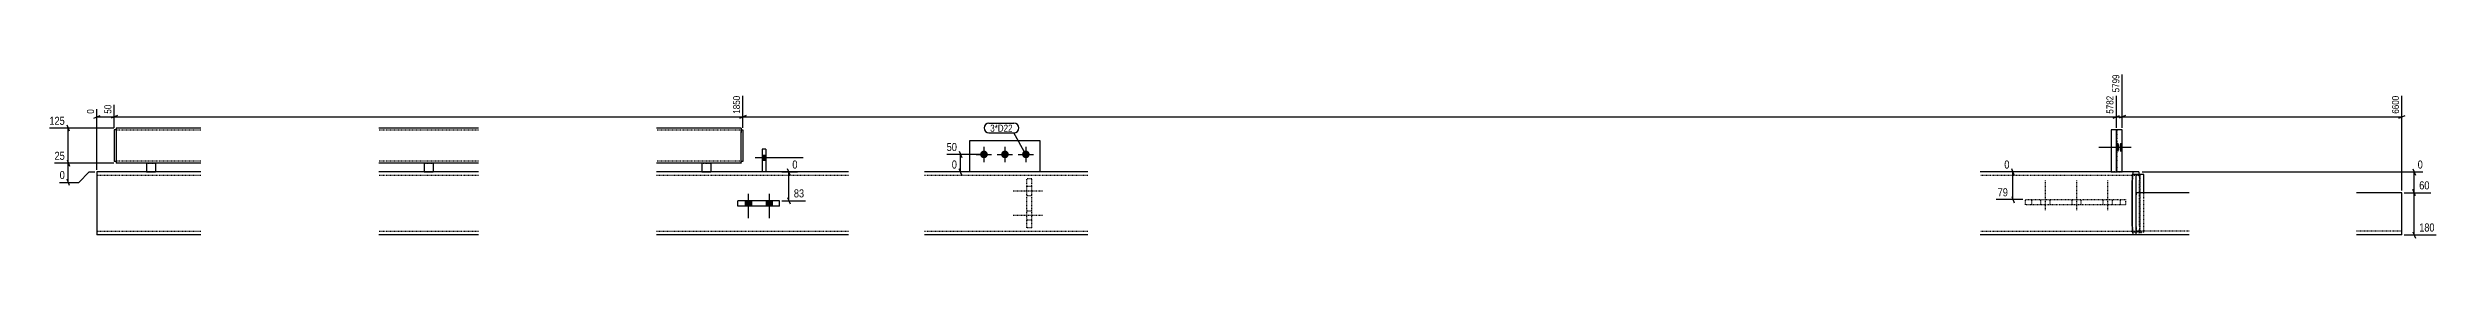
# Model space of a CAD drawing. Header units: millimetres. Extents: x 26 to 49553, y 9 to 1572.
# Drawn here: x 28324 to 35163, y 14 to 486 of the extents above; entities that cross this region are included whole.
import ezdxf

# ---------------------------------------------------------------- set-up
doc = ezdxf.new("R2010")
doc.units = ezdxf.units.MM
doc.linetypes.add('DXK_LINE_DOT2', pattern=[3.9198, 1.9599, -1.9599])
for name, color, linetype in [('MÅLSÆTNING', 7, 'Continuous'), ('STÅL', 7, 'Continuous'), ('TEKST', 7, 'Continuous')]:
    doc.layers.add(name, color=color, linetype=linetype)
doc.styles.add('Arial Narrow', font='ARIALN.TTF', dxfattribs={"height": 0.2})

msp = doc.modelspace()

# ---------------------------------------------------------------- hatches: boundary and pattern name
at = {"layer": 'STÅL', "linetype": 'Continuous'}
for points in [[(34247.7, 273.4), (34247.8, 276.1), (34248, 278.7), (34248.4, 281), (34249, 283.1), (34249.6, 284.7), (34250.3, 285.8), (34251.1, 286.3), (34251.9, 286.3), (34252.7, 285.8), (34253.4, 284.7), (34254.1, 283.1), (34254.6, 281), (34255, 278.7), (34255.3, 276.1), (34255.3, 273.4), (34255.3, 270.7), (34255, 268.1), (34254.6, 265.8), (34254.1, 263.7), (34253.4, 262.1), (34252.7, 261), (34251.9, 260.5), (34251.1, 260.5), (34250.3, 261), (34249.6, 262.1), (34249, 263.7), (34248.4, 265.8), (34248, 268.1), (34247.8, 270.7)], [(34256.3, 273.4), (34256.4, 276.1), (34256.6, 278.7), (34257, 281), (34257.5, 283.1), (34258.2, 284.7), (34258.9, 285.8), (34259.7, 286.3), (34260.4, 286.3), (34261.2, 285.8), (34261.9, 284.7), (34262.6, 283.1), (34263.1, 281), (34263.5, 278.7), (34263.7, 276.1), (34263.8, 273.4), (34263.7, 270.7), (34263.5, 268.1), (34263.1, 265.8), (34262.6, 263.7), (34261.9, 262.1), (34261.2, 261), (34260.4, 260.5), (34259.7, 260.5), (34258.9, 261), (34258.2, 262.1), (34257.5, 263.7), (34257, 265.8), (34256.6, 268.1), (34256.4, 270.7)], [(30380, 236.4), (30380, 250.4), (30370, 250.4), (30370, 236.4)], [(30380, 236.4), (30380, 250.4), (30370, 250.4), (30370, 236.4)], [(31005, 264.4, -1), (31005, 242.4, -1)], [(31065, 264.4, -1), (31065, 242.4, -1)], [(31125, 264.4, -1), (31125, 242.4, -1)], [(30339, 120.9), (30321, 120.9), (30321, 105.9), (30339, 105.9)], [(30399, 120.9), (30381, 120.9), (30381, 105.9), (30399, 105.9)]]:
    msp.add_hatch(color=96, dxfattribs=at).paths.add_polyline_path(points)

# ---------------------------------------------------------------- linework, layer by layer
at = {"layer": 'MÅLSÆTNING', "color": 7, "linetype": 'Continuous'}
for p, q in [((34264.3, 329.4), (34264.3, 481.9)), ((30315, 329.4), (30315, 421)), ((34247.3, 329.4), (34247.3, 421)), ((35065, 149.8), (35065, 421)), ((28456, 357.2), (28474, 364.4)), ((28465, 209.4), (28465, 382.6)), ((28465, 360.8), (28515, 360.8)), ((28524, 364.4), (28506, 357.2)), ((28524, 364.4), (28506, 357.2)), ((28515, 329.4), (28515, 395.4)), ((28515, 329.4), (28515, 395.4)), ((28515, 360.8), (30315, 360.8)), ((30306, 357.2), (30324, 364.4)), ((34238.3, 357.2), (34256.3, 364.4)), ((34273.3, 364.4), (34255.3, 357.2)), ((34264.3, 360.8), (35065, 360.8)), ((35056, 357.2), (35074, 364.4)), ((28514, 328.4), (28329.2, 328.4)), ((28386.9, 319.4), (28379.7, 337.4)), ((28514, 228.4), (28343.9, 228.4)), ((28379.7, 237.4), (28386.9, 219.4)), ((28383.3, 173.4), (28383.3, 228.4)), ((30449.7, 194.4), (30442.5, 212.4)), ((30999, 253.4), (30898.3, 253.4)), ((30934.2, 262.4), (30941.4, 244.4)), ((30941.4, 194.4), (30934.2, 212.4)), ((30937.8, 203.4), (30937.8, 253.4)), ((33954.9, 194.4), (33947.7, 212.4)), ((35096.3, 212.4), (35103.5, 194.4)), ((28358.5, 173.4), (28413.3, 173.4)), ((28386.9, 164.4), (28379.7, 182.4)), ((28413.3, 173.4), (28443.3, 203.4)), ((28443.3, 203.4), (28459, 203.4)), ((30426.4, 203.4), (30471, 203.4)), ((30446.1, 120.9), (30446.1, 203.4)), ((30959, 203.4), (30912.9, 203.4)), ((33989.9, 203.4), (33926.5, 203.4)), ((33951.3, 124.1), (33951.3, 203.4)), ((34320.8, 203.4), (35124.8, 203.4)), ((35071, 143.8), (35148.1, 143.8)), ((35071, 143.8), (35148.1, 143.8)), ((35103.5, 134.8), (35096.3, 152.8)), ((35103.5, 134.8), (35096.3, 152.8)), ((35099.9, 143.8), (35099.9, 203.4)), ((35099.9, 23.4), (35099.9, 143.8)), ((30426, 120.9), (30494.3, 120.9)), ((30442.5, 129.9), (30449.7, 111.9)), ((33979.8, 124.1), (33903.1, 124.1)), ((33947.7, 133.1), (33954.9, 115.1)), ((35071, 23.4), (35162.8, 23.4)), ((35096.3, 32.4), (35103.5, 14.4))]:
    msp.add_line(p, q, dxfattribs=at)
at = {"layer": 'STÅL', "color": 2, "linetype": 'Continuous'}
for p, q in [((28520, 323.4), (28515, 323.4)), ((28515, 323.4), (28515, 233.4)), ((28762.5, 328.4), (28520, 328.4)), ((28520, 328.4), (28520, 228.4)), ((29557.5, 328.4), (29272.5, 328.4)), ((30310, 328.4), (30067.5, 328.4)), ((30310, 328.4), (30310, 327.5)), ((30310, 327.5), (30310, 316.4)), ((30310, 323.4), (30315, 323.4)), ((30310, 228.4), (30310, 316.4)), ((30315, 323.4), (30315, 233.4)), ((30965, 203.4), (30965, 293.4)), ((30965, 293.4), (31165, 293.4)), ((31165, 293.4), (31165, 203.4)), ((34264.3, 323.4), (34232.4, 323.4)), ((34232.4, 323.4), (34232.4, 203.4)), ((34247.3, 203.4), (34247.3, 323.4)), ((34264.3, 203.4), (34264.3, 323.4)), ((28520, 233.4), (28515, 233.4)), ((28762.5, 228.4), (28520, 228.4)), ((28607.5, 228.4), (28607.5, 203.4)), ((28632.5, 228.4), (28632.5, 203.4)), ((29557.5, 228.4), (29272.5, 228.4)), ((29402.5, 228.4), (29402.5, 203.4)), ((29427.5, 228.4), (29427.5, 203.4)), ((30310, 228.4), (30067.5, 228.4)), ((30197.5, 228.4), (30197.5, 203.4)), ((30222.5, 228.4), (30222.5, 203.4)), ((30315, 233.4), (30310, 233.4)), ((30380, 268.4), (30370, 268.4)), ((30370, 268.4), (30370, 203.4)), ((30380, 268.4), (30380, 203.4)), ((28465, 203.4), (28465, 178.4)), ((28762.5, 203.4), (28465, 203.4)), ((28465, 178.4), (28465, 48.4)), ((28607.5, 203.4), (28632.5, 203.4)), ((29557.5, 203.4), (29272.5, 203.4)), ((29402.5, 203.4), (29427.5, 203.4)), ((30370, 203.4), (30067.5, 203.4)), ((30197.5, 203.4), (30222.5, 203.4)), ((30380, 203.4), (30370, 203.4)), ((30617.5, 203.4), (30380, 203.4)), ((31302.5, 203.4), (30835, 203.4)), ((34232.4, 203.4), (33857.3, 203.4)), ((34232.4, 203.4), (34247.3, 203.4)), ((34247.9, 203.4), (34247.3, 203.4)), ((34311.7, 203.4), (34247.9, 203.4)), ((34292.9, 188), (34292.7, 178.4)), ((34292.7, 48.4), (34292.7, 178.4)), ((34293.6, 196.1), (34292.9, 188)), ((34294.6, 201.5), (34293.6, 196.1)), ((34325.6, 195.9), (34293.7, 195.9)), ((34293.7, 30.9), (34293.7, 195.9)), ((34295.8, 203.4), (34294.6, 201.5)), ((34455.6, 143.8), (34302.8, 143.8)), ((34302.8, 143.8), (34302.8, 23.8)), ((34303.6, 143.8), (34303.6, 195.9)), ((34312.9, 201.5), (34311.7, 203.4)), ((34313.9, 196.1), (34312.9, 201.5)), ((34313.9, 195.9), (34313.9, 196.1)), ((34325.6, 143.8), (34325.6, 195.9)), ((35065, 143.8), (34935, 143.8)), ((35065, 23.8), (35065, 143.8)), ((30300, 105.9), (30300, 120.9)), ((30420, 120.9), (30300, 120.9)), ((30420, 105.9), (30300, 105.9)), ((30420, 105.9), (30420, 120.9)), ((28465, 48.4), (28465, 23.4)), ((28762.5, 23.4), (28465, 23.4)), ((29557.5, 23.4), (29272.5, 23.4)), ((30617.5, 23.4), (30067.5, 23.4)), ((31302.5, 23.4), (30835, 23.4)), ((34311.7, 23.4), (33857.3, 23.4)), ((34292.7, 48.4), (34292.9, 38.8)), ((34292.9, 38.8), (34293.6, 30.7)), ((34293.6, 30.7), (34294.6, 25.3)), ((34302.8, 30.9), (34293.7, 30.9)), ((34294.6, 25.3), (34295.8, 23.4)), ((34455.6, 23.8), (34302.8, 23.8)), ((34311.7, 23.4), (34312, 23.8)), ((35065, 23.8), (34935, 23.8))]:
    msp.add_line(p, q, dxfattribs=at)
at = {"layer": 'STÅL', "color": 7, "linetype": 'DXK_LINE_DOT2'}
for p, q in [((28520, 323.4), (28520, 233.4)), ((28762.5, 322.4), (28520, 322.4)), ((29557.5, 322.4), (29272.5, 322.4)), ((30310, 322.4), (30067.5, 322.4)), ((30310, 323.4), (30310, 324.9)), ((30310, 233.4), (30310, 323.4)), ((34249.4, 203.4), (34249.4, 323.4)), ((28762.5, 234.4), (28520, 234.4)), ((28607.5, 228.4), (28632.5, 228.4)), ((29557.5, 234.4), (29272.5, 234.4)), ((29402.5, 228.4), (29427.5, 228.4)), ((30310, 234.4), (30067.5, 234.4)), ((30197.5, 228.4), (30222.5, 228.4)), ((30310, 229.3), (30310, 228.4)), ((28465, 203.4), (28465, 196.1)), ((28762.5, 193.4), (28465, 193.4)), ((29557.5, 193.4), (29272.5, 193.4)), ((30617.5, 193.4), (30067.5, 193.4)), ((30380, 203.4), (30370, 203.4)), ((31302.5, 193.4), (30835, 193.4)), ((31165, 203.4), (30965, 203.4)), ((31142.5, 183.4), (31127.5, 183.4)), ((31127.5, 43.4), (31127.5, 183.4)), ((31142.5, 43.4), (31142.5, 183.4)), ((34311.7, 193.4), (33857.3, 193.4)), ((34247.3, 203.4), (34232.4, 203.4)), ((34247.3, 203.4), (34264.3, 203.4)), ((34293.9, 178.4), (34294.1, 184.1)), ((34293.9, 48.4), (34293.9, 178.4)), ((34294.1, 184.1), (34294.5, 189)), ((34294.5, 189), (34295.1, 192.3)), ((34295.1, 192.3), (34295.8, 193.4)), ((34303.2, 143.8), (34303.5, 143.3)), ((34303.5, 143.3), (34303.8, 141.9)), ((34303.6, 30.9), (34303.6, 143.8)), ((34303.8, 141.9), (34303.9, 139.8)), ((34303.9, 139.8), (34304, 137.3)), ((34304, 46.8), (34304, 137.3)), ((34311.7, 193.4), (34312.4, 192.3)), ((34312.4, 192.3), (34313, 189)), ((34313, 189), (34313.4, 184.1)), ((34313.4, 184.1), (34313.6, 178.4)), ((34313.6, 48.4), (34313.6, 178.4)), ((34314.6, 188), (34313.9, 195.9)), ((34314.8, 178.4), (34314.6, 188)), ((34314.8, 48.4), (34314.8, 178.4)), ((34315.7, 30.9), (34315.7, 195.9)), ((34325.6, 30.9), (34325.6, 143.8)), ((33987.3, 109.1), (33987.3, 124.1)), ((33987.3, 124.1), (34273.2, 124.1)), ((34273.2, 109.1), (33987.3, 109.1)), ((34005.2, 109.1), (34005.2, 124.1)), ((34259.4, 109.1), (34259.4, 124.1)), ((34273.2, 124.1), (34273.2, 109.1)), ((28762.5, 33.4), (28465, 33.4)), ((29557.5, 33.4), (29272.5, 33.4)), ((30617.5, 33.4), (30067.5, 33.4)), ((31302.5, 33.4), (30835, 33.4)), ((31142.5, 43.4), (31127.5, 43.4)), ((34311.7, 33.4), (33857.3, 33.4)), ((34294.1, 42.7), (34293.9, 48.4)), ((34294.5, 37.8), (34294.1, 42.7)), ((34295.1, 34.5), (34294.5, 37.8)), ((34295.8, 33.4), (34295.1, 34.5)), ((34303.6, 30.9), (34302.8, 30.9)), ((34325.6, 30.9), (34303.6, 30.9)), ((34304, 46.8), (34304.1, 41.9)), ((34304.1, 41.9), (34304.5, 37.6)), ((34304.5, 37.6), (34305, 34.8)), ((34305, 34.8), (34305.6, 33.8)), ((34455.6, 33.8), (34305.6, 33.8)), ((34312.4, 34.5), (34311.7, 33.4)), ((34312, 23.8), (34312.9, 25.3)), ((34313, 37.8), (34312.4, 34.5)), ((34312.9, 25.3), (34313.9, 30.7)), ((34313.4, 42.7), (34313, 37.8)), ((34313.6, 48.4), (34313.4, 42.7)), ((34313.9, 30.7), (34314.6, 38.8)), ((34314.6, 38.8), (34314.8, 48.4)), ((34316.7, 33.8), (34317, 33.3)), ((34317, 33.3), (34317.3, 31.9)), ((34317.3, 31.9), (34317.5, 29.8)), ((34317.5, 29.8), (34317.5, 27.3)), ((34317.5, 23.8), (34317.5, 27.3)), ((35065, 33.8), (34935, 33.8))]:
    msp.add_line(p, q, dxfattribs=at)
at = {"layer": 'STÅL', "color": 96, "linetype": 'Continuous'}
for p, q in [((31005, 275.4), (31005, 231.4)), ((31065, 275.4), (31065, 231.4)), ((31125, 275.4), (31125, 231.4)), ((30487.5, 243.4), (30350, 243.4)), ((30487.5, 243.4), (30350, 243.4)), ((30380, 250.4), (30370, 250.4)), ((30380, 250.4), (30370, 250.4)), ((30380, 236.4), (30370, 236.4)), ((30380, 236.4), (30370, 236.4)), ((30983, 253.4), (31027, 253.4)), ((31043, 253.4), (31087, 253.4)), ((31103, 253.4), (31147, 253.4)), ((34281.3, 273.4), (34196.9, 273.4)), ((34289.8, 273.4), (34205.5, 273.4)), ((30330, 140.9), (30330, 70.9)), ((30390, 140.9), (30390, 70.9)), ((30321, 120.9), (30321, 105.9)), ((30339, 120.9), (30339, 105.9)), ((30381, 120.9), (30381, 105.9)), ((30399, 120.9), (30399, 105.9))]:
    msp.add_line(p, q, dxfattribs=at)
at = {"layer": 'STÅL', "color": 96, "linetype": 'DXK_LINE_DOT2'}
for p, q in [((31172.5, 148.4), (31087.5, 148.4)), ((31142.5, 161.4), (31127.5, 161.4)), ((34044.4, 94.1), (34044.4, 179.1)), ((34133.7, 94.1), (34133.7, 179.1)), ((34223, 94.1), (34223, 179.1)), ((31172.5, 78.4), (31087.5, 78.4)), ((31142.5, 135.4), (31127.5, 135.4)), ((31142.5, 91.4), (31127.5, 91.4)), ((34031.4, 109.1), (34031.4, 124.1)), ((34057.4, 109.1), (34057.4, 124.1)), ((34120.7, 109.1), (34120.7, 124.1)), ((34146.7, 109.1), (34146.7, 124.1)), ((34210, 109.1), (34210, 124.1)), ((34236, 109.1), (34236, 124.1)), ((31142.5, 65.4), (31127.5, 65.4))]:
    msp.add_line(p, q, dxfattribs=at)

# ---------------------------------------------------------------- next in the draw order: wipeouts: each hides what was drawn before it
at = {"color": 0, "linetype": 'Continuous'}
for points in [[(30310.8, 425.2), (30281.4, 425.2), (30281.4, 365.6), (30310.8, 365.6)], [(35060.8, 425.2), (35031.4, 425.2), (35031.4, 365.6), (35060.8, 365.6)], [(28510.8, 399.6), (28481.4, 399.6), (28481.4, 365.6), (28510.8, 365.6)], [(30932.4, 258.2), (30932.4, 291.8), (30893.5, 291.8), (30893.5, 258.2)], [(28377.9, 233.2), (28377.9, 266.8), (28339.1, 266.8), (28339.1, 233.2)], [(30475.8, 208.2), (30475.8, 241.8), (30451.5, 241.8), (30451.5, 208.2)], [(33945.9, 208.2), (33945.9, 241.8), (33921.7, 241.8), (33921.7, 208.2)], [(35129.6, 208.2), (35129.6, 241.8), (35105.3, 241.8), (35105.3, 208.2)], [(30494.7, 125.7), (30494.7, 159.3), (30455.9, 159.3), (30455.9, 125.7)], [(33941.5, 128.9), (33941.5, 162.5), (33902.7, 162.5), (33902.7, 128.9)], [(35163.2, 28.2), (35163.2, 61.8), (35109.7, 61.8), (35109.7, 28.2)]]:
    msp.add_wipeout(points, dxfattribs=at).dxf.layer = 'MÅLSÆTNING'

# ---------------------------------------------------------------- next in the draw order: linework, layer by layer
at = {"layer": 'MÅLSÆTNING', "color": 7, "linetype": 'Continuous'}
for p, q in [((30315, 329.4), (30315, 421)), ((30324, 364.4), (30306, 357.2)), ((30315, 360.8), (34247.3, 360.8))]:
    msp.add_line(p, q, dxfattribs=at)

# ---------------------------------------------------------------- next in the draw order: texts
at = {"layer": 'MÅLSÆTNING', "color": 3, "linetype": 'Continuous', "style": 'Arial Narrow'}
for s, p in [('1850', (30306.6, 369.8)), ('6600', (35056.6, 369.8))]:
    msp.add_text(s, height=20.04, rotation=90.00021, dxfattribs=at).set_placement(p)
for s, height, p in [('0', 22.9, (30456.3, 213)), ('0', 22.9, (33926.5, 213)), ('0', 22.9, (35110.1, 213)), ('83', 22.91, (30460.7, 130.5)), ('79', 22.91, (33907.5, 133.7)), ('180', 22.91, (35114.5, 33))]:
    msp.add_text(s, height=height, dxfattribs=at).set_placement(p)

# ---------------------------------------------------------------- next in the draw order: wipeouts: each hides what was drawn before it
at = {"color": 0, "linetype": 'Continuous'}
for points in [[(28460.8, 386.8), (28431.4, 386.8), (28431.4, 365.6), (28460.8, 365.6)], [(28377.9, 178.2), (28377.9, 211.8), (28353.7, 211.8), (28353.7, 178.2)], [(30932.4, 208.2), (30932.4, 241.8), (30908.1, 241.8), (30908.1, 208.2)]]:
    msp.add_wipeout(points, dxfattribs=at).dxf.layer = 'MÅLSÆTNING'

# ---------------------------------------------------------------- next in the draw order: linework, layer by layer
at = {"layer": 'MÅLSÆTNING', "color": 7, "linetype": 'Continuous'}
for p, q in [((28383.3, 228.4), (28383.3, 328.4)), ((28514, 228.4), (28343.9, 228.4)), ((28379.7, 237.4), (28386.9, 219.4))]:
    msp.add_line(p, q, dxfattribs=at)

# ---------------------------------------------------------------- next in the draw order: texts
at = {"layer": 'MÅLSÆTNING', "color": 3, "linetype": 'Continuous', "style": 'Arial Narrow'}
for s, height, p in [('0', 20, (28456.6, 369.8)), ('50', 20.04, (28506.6, 369.8))]:
    msp.add_text(s, height=height, rotation=90.00021, dxfattribs=at).set_placement(p)
for s, height, p in [('50', 22.91, (30898.3, 263)), ('25', 22.91, (28343.9, 238)), ('0', 22.9, (28358.5, 183)), ('0', 22.9, (30912.9, 213))]:
    msp.add_text(s, height=height, dxfattribs=at).set_placement(p)

# ---------------------------------------------------------------- next in the draw order: wipeouts: each hides what was drawn before it
at = {"color": 0, "linetype": 'Continuous'}
for points in [[(34243.1, 425.2), (34213.7, 425.2), (34213.7, 365.6), (34243.1, 365.6)], [(35148.6, 148.6), (35148.6, 182.2), (35109.7, 182.2), (35109.7, 148.6)]]:
    msp.add_wipeout(points, dxfattribs=at).dxf.layer = 'MÅLSÆTNING'
at = {"color": 0}
msp.add_wipeout([(31087, 318.4), (31087, 339.4), (31023, 339.4), (31023, 318.4)], dxfattribs=at).dxf.layer = 'TEKST'

# ---------------------------------------------------------------- next in the draw order: linework, layer by layer
at = {"layer": 'MÅLSÆTNING', "color": 7, "linetype": 'Continuous'}
for p, q in [((34264.3, 329.4), (34264.3, 481.9)), ((34247.3, 329.4), (34247.3, 421)), ((34238.3, 357.2), (34256.3, 364.4)), ((34247.3, 360.8), (34264.3, 360.8)), ((34273.3, 364.4), (34255.3, 357.2))]:
    msp.add_line(p, q, dxfattribs=at)

# ---------------------------------------------------------------- next in the draw order: texts
at = {"layer": 'MÅLSÆTNING', "color": 3, "linetype": 'Continuous', "style": 'Arial Narrow'}
msp.add_text('5782', height=20.04, rotation=90.00021, dxfattribs=at).set_placement((34238.9, 369.8))
msp.add_text('60', height=22.91, dxfattribs=at).set_placement((35114.5, 153.4))

# ---------------------------------------------------------------- next in the draw order: wipeouts: each hides what was drawn before it
at = {"color": 0, "linetype": 'Continuous'}
msp.add_wipeout([(28377.9, 333.2), (28377.9, 366.8), (28324.4, 366.8), (28324.4, 333.2)], dxfattribs=at).dxf.layer = 'MÅLSÆTNING'
at = {"color": 0}
msp.add_wipeout([(31087, 318.4), (31087, 339.4), (31023, 339.4), (31023, 318.4)], dxfattribs=at).dxf.layer = 'TEKST'

# ---------------------------------------------------------------- next in the draw order: linework, layer by layer
at = {"layer": 'TEKST', "color": 7, "linetype": 'Continuous'}
for p, q in [((31019.4, 343), (31090.6, 343)), ((31019.4, 314.8), (31090.6, 314.8)), ((31125, 253.4), (31090.6, 314.8))]:
    msp.add_line(p, q, dxfattribs=at)
for centre, start, end in [((31019.4, 328.9), 90, 270), ((31090.6, 328.9), 270, 90)]:
    msp.add_arc(centre, 14.1, start, end, dxfattribs=at)

# ---------------------------------------------------------------- next in the draw order: texts
at = {"layer": 'MÅLSÆTNING', "color": 3, "linetype": 'Continuous', "style": 'Arial Narrow'}
msp.add_text('125', height=22.91, dxfattribs=at).set_placement((28329.2, 338))
at = {"layer": 'TEKST', "color": 3, "style": 'Arial Narrow'}
msp.add_text('3*D22', height=20.04, dxfattribs=at).set_placement((31023, 318.4))

# ---------------------------------------------------------------- next in the draw order: wipeouts: each hides what was drawn before it
at = {"color": 0, "linetype": 'Continuous'}
msp.add_wipeout([(34260.1, 486.1), (34230.7, 486.1), (34230.7, 426.5), (34260.1, 426.5)], dxfattribs=at).dxf.layer = 'MÅLSÆTNING'

# ---------------------------------------------------------------- next in the draw order: texts
at = {"layer": 'MÅLSÆTNING', "color": 3, "linetype": 'Continuous', "style": 'Arial Narrow'}
msp.add_text('5799', height=20.04, rotation=90.00021, dxfattribs=at).set_placement((34255.9, 430.7))

doc.saveas('drawing.dxf')
